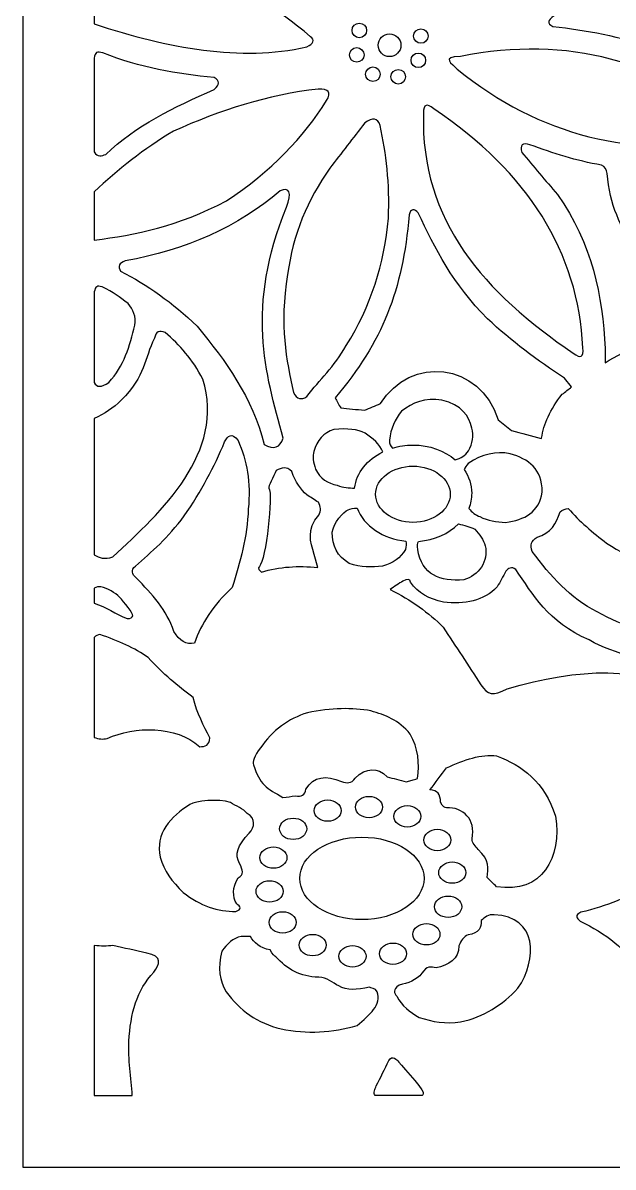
# Model space of a CAD drawing. Header units: centimetres. Extents: x 22.22 to 27.01, y -9 to -0.09.
# Drawn here: x 22.223 to 24.305, y -9 to -4.967 of the extents above; entities that cross this region are included whole.
import ezdxf

# ---------------------------------------------------------------- set-up
doc = ezdxf.new("R2010")
doc.units = ezdxf.units.CM
doc.header["$MEASUREMENT"] = 0
doc.layers.add('layer 1', color=7, linetype='Continuous')

msp = doc.modelspace()

# ---------------------------------------------------------------- linework, layer by layer
at = {"layer": 'layer 1', "color": 250, "lineweight": 30}
for points, knots in [([(22.22329, -0.08614), (22.22329, -0.08614), (27.00868, -0.08614), (27.00868, -0.08614), (27.00868, -0.08614), (27.00868, -0.08614), (27.00868, -9.00021), (27.00868, -9.00021), (27.00868, -9.00021), (27.00868, -9.00021), (22.22329, -9.00021), (22.22329, -9.00021), (22.22329, -9.00021), (22.22329, -9.00021), (22.22329, -0.08614), (22.22329, -0.08614)], [0, 0, 0, 0, 0.2, 0.2, 0.2, 0.2, 0.4, 0.4, 0.4, 0.4, 0.6, 0.6, 0.6, 0.6, 1, 1, 1, 1]), ([(24.09269, -4.97912), (24.06981, -4.96881), (24.07582, -4.95643), (24.09494, -4.94307), (24.09494, -4.94307), (24.35533, -4.81883), (24.59399, -4.66195), (24.75835, -4.39335), (24.75835, -4.39335), (24.77398, -4.3832), (24.788, -4.36665), (24.81006, -4.38209), (24.81006, -4.38209), (24.9225, -4.44142), (25.04093, -4.47373), (25.16538, -4.47897), (25.16538, -4.47897), (25.18643, -4.49171), (25.20147, -4.50599), (25.17437, -4.53078), (25.17437, -4.53078), (24.83294, -4.77477), (24.82001, -5.01376), (24.87528, -5.25172), (24.87528, -5.25172), (24.86967, -5.2871), (24.85093, -5.28556), (24.83031, -5.27876), (24.83031, -5.27876), (24.5656, -5.05822), (24.32726, -5.0066), (24.09269, -4.97912)], [0, 0, 0, 0, 0.1111111, 0.1111111, 0.1111111, 0.1111111, 0.2222222, 0.2222222, 0.2222222, 0.2222222, 0.3333333, 0.3333333, 0.3333333, 0.3333333, 0.4444444, 0.4444444, 0.4444444, 0.4444444, 0.5555556, 0.5555556, 0.5555556, 0.5555556, 0.6666667, 0.6666667, 0.6666667, 0.6666667, 0.7777778, 0.7777778, 0.7777778, 0.7777778, 1, 1, 1, 1]), ([(22.47521, -4.73819), (22.7369, -4.74163), (22.99349, -4.8064), (23.23813, -5.01516), (23.23813, -5.01516), (23.25312, -5.02717), (23.24862, -5.03918), (23.22464, -5.05121), (23.22464, -5.05121), (22.99074, -5.10386), (22.73689, -5.05656), (22.47521, -4.97004), (22.47521, -4.97004), (22.47521, -4.97004), (22.47521, -4.73819), (22.47521, -4.73819)], [0, 0, 0, 0, 0.2, 0.2, 0.2, 0.2, 0.4, 0.4, 0.4, 0.4, 0.6, 0.6, 0.6, 0.6, 1, 1, 1, 1]), ([(23.40995, -5.01879), (23.42409, -5.01879), (23.43556, -5.00732), (23.43556, -4.99319), (23.43556, -4.99319), (23.43556, -4.97905), (23.42409, -4.96758), (23.40995, -4.96758), (23.40995, -4.96758), (23.39582, -4.96758), (23.38435, -4.97905), (23.38435, -4.99319), (23.38435, -4.99319), (23.38435, -5.00732), (23.39582, -5.01879), (23.40995, -5.01879)], [0, 0, 0, 0, 0.2, 0.2, 0.2, 0.2, 0.4, 0.4, 0.4, 0.4, 0.6, 0.6, 0.6, 0.6, 1, 1, 1, 1]), ([(23.62697, -5.03852), (23.64111, -5.03852), (23.65258, -5.02704), (23.65258, -5.01292), (23.65258, -5.01292), (23.65258, -4.99878), (23.64111, -4.9873), (23.62697, -4.9873), (23.62697, -4.9873), (23.61284, -4.9873), (23.60137, -4.99878), (23.60137, -5.01292), (23.60137, -5.01292), (23.60137, -5.02704), (23.61284, -5.03852), (23.62697, -5.03852)], [0, 0, 0, 0, 0.2, 0.2, 0.2, 0.2, 0.4, 0.4, 0.4, 0.4, 0.6, 0.6, 0.6, 0.6, 1, 1, 1, 1]), ([(23.51644, -5.08557), (23.53867, -5.08557), (23.55668, -5.06756), (23.55668, -5.04535), (23.55668, -5.04535), (23.55668, -5.02312), (23.53867, -5.00511), (23.51644, -5.00511), (23.51644, -5.00511), (23.49423, -5.00511), (23.47622, -5.02312), (23.47622, -5.04535), (23.47622, -5.04535), (23.47622, -5.06756), (23.49423, -5.08557), (23.51644, -5.08557)], [0, 0, 0, 0, 0.2, 0.2, 0.2, 0.2, 0.4, 0.4, 0.4, 0.4, 0.6, 0.6, 0.6, 0.6, 1, 1, 1, 1]), ([(23.75536, -5.13006), (23.73671, -5.11023), (23.6957, -5.08562), (23.76661, -5.08501), (23.76661, -5.08501), (24.15088, -5.00765), (24.46851, -5.10828), (24.74485, -5.31931), (24.74485, -5.31931), (24.79806, -5.3546), (24.79582, -5.37638), (24.7381, -5.38465), (24.7381, -5.38465), (24.37565, -5.44238), (24.04583, -5.36671), (23.75536, -5.13006)], [0, 0, 0, 0, 0.2, 0.2, 0.2, 0.2, 0.4, 0.4, 0.4, 0.4, 0.6, 0.6, 0.6, 0.6, 1, 1, 1, 1]), ([(22.47521, -5.09064), (22.47625, -5.07112), (22.48629, -5.06511), (22.50536, -5.07262), (22.50536, -5.07262), (22.63616, -5.12411), (22.76696, -5.14691), (22.89777, -5.15935), (22.89777, -5.15935), (22.91877, -5.17023), (22.91877, -5.18411), (22.89777, -5.20103), (22.89777, -5.20103), (22.75759, -5.26379), (22.61937, -5.32869), (22.51548, -5.43083), (22.51548, -5.43083), (22.50126, -5.43386), (22.4862, -5.4433), (22.47521, -5.4207), (22.47521, -5.4207), (22.47521, -5.31067), (22.47521, -5.20066), (22.47521, -5.09064)], [0, 0, 0, 0, 0.1428571, 0.1428571, 0.1428571, 0.1428571, 0.2857143, 0.2857143, 0.2857143, 0.2857143, 0.4285714, 0.4285714, 0.4285714, 0.4285714, 0.5714286, 0.5714286, 0.5714286, 0.5714286, 0.7142857, 0.7142857, 0.7142857, 0.7142857, 1, 1, 1, 1]), ([(23.40095, -5.10497), (23.4151, -5.10497), (23.42657, -5.0935), (23.42657, -5.07937), (23.42657, -5.07937), (23.42657, -5.06523), (23.4151, -5.05376), (23.40095, -5.05376), (23.40095, -5.05376), (23.38683, -5.05376), (23.37536, -5.06523), (23.37536, -5.07937), (23.37536, -5.07937), (23.37536, -5.0935), (23.38683, -5.10497), (23.40095, -5.10497)], [0, 0, 0, 0, 0.2, 0.2, 0.2, 0.2, 0.4, 0.4, 0.4, 0.4, 0.6, 0.6, 0.6, 0.6, 1, 1, 1, 1]), ([(23.61797, -5.12412), (23.63211, -5.12412), (23.64358, -5.11265), (23.64358, -5.09852), (23.64358, -5.09852), (23.64358, -5.08438), (23.63211, -5.07291), (23.61797, -5.07291), (23.61797, -5.07291), (23.60384, -5.07291), (23.59237, -5.08438), (23.59237, -5.09852), (23.59237, -5.09852), (23.59237, -5.11265), (23.60384, -5.12412), (23.61797, -5.12412)], [0, 0, 0, 0, 0.2, 0.2, 0.2, 0.2, 0.4, 0.4, 0.4, 0.4, 0.6, 0.6, 0.6, 0.6, 1, 1, 1, 1]), ([(23.45773, -5.17312), (23.47187, -5.17312), (23.48335, -5.16165), (23.48335, -5.14752), (23.48335, -5.14752), (23.48335, -5.13338), (23.47187, -5.12191), (23.45773, -5.12191), (23.45773, -5.12191), (23.44361, -5.12191), (23.43213, -5.13338), (23.43213, -5.14752), (23.43213, -5.14752), (23.43213, -5.16165), (23.44361, -5.17312), (23.45773, -5.17312)], [0, 0, 0, 0, 0.2, 0.2, 0.2, 0.2, 0.4, 0.4, 0.4, 0.4, 0.6, 0.6, 0.6, 0.6, 1, 1, 1, 1]), ([(23.54713, -5.18214), (23.56127, -5.18214), (23.57274, -5.17066), (23.57274, -5.15654), (23.57274, -5.15654), (23.57274, -5.1424), (23.56127, -5.13092), (23.54713, -5.13092), (23.54713, -5.13092), (23.533, -5.13092), (23.52153, -5.1424), (23.52153, -5.15654), (23.52153, -5.15654), (23.52153, -5.17066), (23.533, -5.18214), (23.54713, -5.18214)], [0, 0, 0, 0, 0.2, 0.2, 0.2, 0.2, 0.4, 0.4, 0.4, 0.4, 0.6, 0.6, 0.6, 0.6, 1, 1, 1, 1]), ([(22.47521, -5.56202), (22.55908, -5.48392), (22.64913, -5.41049), (22.75463, -5.3486), (22.75463, -5.3486), (22.91799, -5.27455), (23.08674, -5.21992), (23.26511, -5.19991), (23.26511, -5.19991), (23.30184, -5.19841), (23.31159, -5.21193), (23.29435, -5.24046), (23.29435, -5.24046), (23.2144, -5.37002), (23.09918, -5.48869), (22.94128, -5.59417), (22.94128, -5.59417), (22.77037, -5.68336), (22.6203, -5.71465), (22.47521, -5.73206), (22.47521, -5.73206), (22.47521, -5.73206), (22.47521, -5.56202), (22.47521, -5.56202)], [0, 0, 0, 0, 0.1428571, 0.1428571, 0.1428571, 0.1428571, 0.2857143, 0.2857143, 0.2857143, 0.2857143, 0.4285714, 0.4285714, 0.4285714, 0.4285714, 0.5714286, 0.5714286, 0.5714286, 0.5714286, 0.7142857, 0.7142857, 0.7142857, 0.7142857, 1, 1, 1, 1]), ([(23.63618, -5.28552), (23.63619, -5.25323), (23.64817, -5.24798), (23.67216, -5.26974), (23.67216, -5.26974), (24.00649, -5.49354), (24.18189, -5.77441), (24.19838, -6.11235), (24.19838, -6.11235), (24.20213, -6.1454), (24.19088, -6.15139), (24.16465, -6.13038), (24.16465, -6.13038), (23.85178, -5.91977), (23.625, -5.66444), (23.63618, -5.28552)], [0, 0, 0, 0, 0.2, 0.2, 0.2, 0.2, 0.4, 0.4, 0.4, 0.4, 0.6, 0.6, 0.6, 0.6, 1, 1, 1, 1]), ([(23.42928, -5.31931), (23.45626, -5.29828), (23.47424, -5.30128), (23.48326, -5.32833), (23.48326, -5.32833), (23.50523, -5.42631), (23.5175, -5.53295), (23.51249, -5.655), (23.51249, -5.655), (23.49785, -5.81607), (23.45063, -5.96627), (23.36406, -6.10334), (23.36406, -6.10334), (23.31985, -6.18143), (23.27112, -6.22349), (23.22464, -6.28357), (23.22464, -6.28357), (23.20592, -6.2971), (23.19017, -6.29258), (23.17742, -6.27006), (23.17742, -6.27006), (23.1527, -6.15311), (23.12715, -6.0372), (23.15717, -5.85326), (23.15717, -5.85326), (23.17479, -5.71263), (23.22802, -5.58984), (23.30559, -5.47927), (23.30559, -5.47927), (23.34682, -5.42595), (23.38805, -5.37263), (23.42928, -5.31931)], [0, 0, 0, 0, 0.1111111, 0.1111111, 0.1111111, 0.1111111, 0.2222222, 0.2222222, 0.2222222, 0.2222222, 0.3333333, 0.3333333, 0.3333333, 0.3333333, 0.4444444, 0.4444444, 0.4444444, 0.4444444, 0.5555556, 0.5555556, 0.5555556, 0.5555556, 0.6666667, 0.6666667, 0.6666667, 0.6666667, 0.7777778, 0.7777778, 0.7777778, 0.7777778, 1, 1, 1, 1]), ([(23.9825, -5.42295), (23.97574, -5.39667), (23.98548, -5.38766), (24.01173, -5.39591), (24.01173, -5.39591), (24.09324, -5.42606), (24.17605, -5.45289), (24.2636, -5.46801), (24.2636, -5.46801), (24.27625, -5.47354), (24.28168, -5.48424), (24.28384, -5.49729), (24.28384, -5.49729), (24.29433, -5.60693), (24.3288, -5.69254), (24.38728, -5.75413), (24.38728, -5.75413), (24.44743, -5.82943), (24.51227, -5.87186), (24.57844, -5.90508), (24.57844, -5.90508), (24.57844, -5.90508), (24.73411, -6.07757), (24.73411, -6.07757), (24.73411, -6.07757), (24.72216, -6.09017), (24.70477, -6.09684), (24.68899, -6.09077), (24.68899, -6.09077), (24.57829, -6.06505), (24.48806, -6.07913), (24.40141, -6.10013), (24.40141, -6.10013), (24.35627, -6.11863), (24.31539, -6.14066), (24.27709, -6.16483), (24.27709, -6.16483), (24.27709, -6.16483), (24.27709, -6.1146), (24.27709, -6.1146), (24.27709, -6.1146), (24.26721, -5.92872), (24.23237, -5.74546), (24.10843, -5.57164), (24.10843, -5.57164), (24.06645, -5.52207), (24.02448, -5.47251), (23.9825, -5.42295)], [0, 0, 0, 0, 0.0769231, 0.0769231, 0.0769231, 0.0769231, 0.1538462, 0.1538462, 0.1538462, 0.1538462, 0.2307692, 0.2307692, 0.2307692, 0.2307692, 0.3076923, 0.3076923, 0.3076923, 0.3076923, 0.3846154, 0.3846154, 0.3846154, 0.3846154, 0.4615385, 0.4615385, 0.4615385, 0.4615385, 0.5384615, 0.5384615, 0.5384615, 0.5384615, 0.6153846, 0.6153846, 0.6153846, 0.6153846, 0.6923077, 0.6923077, 0.6923077, 0.6923077, 0.7692308, 0.7692308, 0.7692308, 0.7692308, 0.8461538, 0.8461538, 0.8461538, 0.8461538, 1, 1, 1, 1]), ([(22.56798, -5.842), (22.55747, -5.82474), (22.56272, -5.81273), (22.58371, -5.80595), (22.58371, -5.80595), (22.79782, -5.767), (22.98202, -5.68721), (23.13018, -5.55812), (23.13018, -5.55812), (23.16465, -5.54461), (23.17214, -5.56414), (23.15267, -5.6167), (23.15267, -5.6167), (23.00999, -5.96968), (23.07731, -6.1989), (23.14143, -6.43002), (23.14143, -6.43002), (23.13094, -6.46456), (23.10844, -6.47207), (23.07397, -6.45255), (23.07397, -6.45255), (23.03288, -6.28721), (22.93912, -6.15883), (22.83784, -6.03575), (22.83784, -6.03575), (22.75088, -5.95314), (22.66092, -5.88855), (22.56798, -5.842)], [0, 0, 0, 0, 0.125, 0.125, 0.125, 0.125, 0.25, 0.25, 0.25, 0.25, 0.375, 0.375, 0.375, 0.375, 0.5, 0.5, 0.5, 0.5, 0.625, 0.625, 0.625, 0.625, 0.75, 0.75, 0.75, 0.75, 1, 1, 1, 1]), ([(23.58592, -5.64374), (23.58964, -5.62079), (23.605, -5.62153), (23.6174, -5.63585), (23.6174, -5.63585), (23.67725, -5.76156), (23.73909, -5.88715), (23.86252, -6.00984), (23.86252, -6.00984), (23.94627, -6.08789), (24.03773, -6.15633), (24.13351, -6.21937), (24.13351, -6.21937), (24.13351, -6.21937), (24.15862, -6.24972), (24.15862, -6.24972), (24.15862, -6.24972), (24.14753, -6.25837), (24.13653, -6.26709), (24.12552, -6.27581), (24.12552, -6.27581), (24.0822, -6.32947), (24.05966, -6.38115), (24.05295, -6.43055), (24.05295, -6.43055), (24.05295, -6.43055), (24.05142, -6.43227), (24.05142, -6.43227), (24.05142, -6.43227), (24.01657, -6.42251), (23.98171, -6.41274), (23.94685, -6.40298), (23.94685, -6.40298), (23.93111, -6.39059), (23.91536, -6.37819), (23.89963, -6.3658), (23.89963, -6.3658), (23.83556, -6.16206), (23.5902, -6.1386), (23.48472, -6.30836), (23.48472, -6.30836), (23.46598, -6.31624), (23.44724, -6.32413), (23.4285, -6.33201), (23.4285, -6.33201), (23.40039, -6.32938), (23.37228, -6.32675), (23.34417, -6.32413), (23.34417, -6.32413), (23.3378, -6.31211), (23.33143, -6.30009), (23.32506, -6.28808), (23.32506, -6.28808), (23.49203, -6.08927), (23.56243, -5.91062), (23.58592, -5.64374)], [0, 0, 0, 0, 0.0666667, 0.0666667, 0.0666667, 0.0666667, 0.1333333, 0.1333333, 0.1333333, 0.1333333, 0.2, 0.2, 0.2, 0.2, 0.2666667, 0.2666667, 0.2666667, 0.2666667, 0.3333333, 0.3333333, 0.3333333, 0.3333333, 0.4, 0.4, 0.4, 0.4, 0.4666667, 0.4666667, 0.4666667, 0.4666667, 0.5333333, 0.5333333, 0.5333333, 0.5333333, 0.6, 0.6, 0.6, 0.6, 0.6666667, 0.6666667, 0.6666667, 0.6666667, 0.7333333, 0.7333333, 0.7333333, 0.7333333, 0.8, 0.8, 0.8, 0.8, 0.8666667, 0.8666667, 0.8666667, 0.8666667, 1, 1, 1, 1]), ([(22.47521, -5.91434), (22.47999, -5.8974), (22.48345, -5.88987), (22.5031, -5.89745), (22.5031, -5.89745), (22.54358, -5.91593), (22.56382, -5.93362), (22.59419, -5.95577), (22.59419, -5.95577), (22.61255, -5.97737), (22.62341, -6.00176), (22.6178, -6.03237), (22.6178, -6.03237), (22.60051, -6.10504), (22.58018, -6.17643), (22.52672, -6.234), (22.52672, -6.234), (22.50056, -6.25203), (22.48338, -6.25202), (22.47521, -6.234), (22.47521, -6.234), (22.47521, -6.12474), (22.47521, -6.02361), (22.47521, -5.91434)], [0, 0, 0, 0, 0.1428571, 0.1428571, 0.1428571, 0.1428571, 0.2857143, 0.2857143, 0.2857143, 0.2857143, 0.4285714, 0.4285714, 0.4285714, 0.4285714, 0.5714286, 0.5714286, 0.5714286, 0.5714286, 0.7142857, 0.7142857, 0.7142857, 0.7142857, 1, 1, 1, 1]), ([(22.47521, -6.36156), (22.50984, -6.34501), (22.54212, -6.32461), (22.57022, -6.29709), (22.57022, -6.29709), (22.65609, -6.20977), (22.65125, -6.15047), (22.68716, -6.07855), (22.68716, -6.07855), (22.69241, -6.05528), (22.70515, -6.04853), (22.7254, -6.05828), (22.7254, -6.05828), (22.77618, -6.10128), (22.82227, -6.15273), (22.85808, -6.22274), (22.85808, -6.22274), (22.93804, -6.48105), (22.71318, -6.68894), (22.54099, -6.84906), (22.54099, -6.84906), (22.51203, -6.85834), (22.49174, -6.85317), (22.47521, -6.84174), (22.47521, -6.84174), (22.47521, -6.84174), (22.47521, -6.36156), (22.47521, -6.36156)], [0, 0, 0, 0, 0.125, 0.125, 0.125, 0.125, 0.25, 0.25, 0.25, 0.25, 0.375, 0.375, 0.375, 0.375, 0.5, 0.5, 0.5, 0.5, 0.625, 0.625, 0.625, 0.625, 0.75, 0.75, 0.75, 0.75, 1, 1, 1, 1]), ([(23.5266, -6.46552), (23.5196, -6.45936), (23.51494, -6.45042), (23.5162, -6.43734), (23.5162, -6.43734), (23.52009, -6.39697), (23.53557, -6.36374), (23.55894, -6.33539), (23.55894, -6.33539), (23.59657, -6.30651), (23.64253, -6.28487), (23.70117, -6.29654), (23.70117, -6.29654), (23.77088, -6.31352), (23.79711, -6.35257), (23.80687, -6.39509), (23.80687, -6.39509), (23.81398, -6.42195), (23.80985, -6.4488), (23.7945, -6.47564), (23.7945, -6.47564), (23.783, -6.49143), (23.76807, -6.50246), (23.74839, -6.50697), (23.74839, -6.50697), (23.71068, -6.4748), (23.65773, -6.45479), (23.59907, -6.45479), (23.59907, -6.45479), (23.57357, -6.45479), (23.54916, -6.4586), (23.5266, -6.46552)], [0, 0, 0, 0, 0.1111111, 0.1111111, 0.1111111, 0.1111111, 0.2222222, 0.2222222, 0.2222222, 0.2222222, 0.3333333, 0.3333333, 0.3333333, 0.3333333, 0.4444444, 0.4444444, 0.4444444, 0.4444444, 0.5555556, 0.5555556, 0.5555556, 0.5555556, 0.6666667, 0.6666667, 0.6666667, 0.6666667, 0.7777778, 0.7777778, 0.7777778, 0.7777778, 1, 1, 1, 1]), ([(22.62005, -6.88173), (22.60468, -6.89561), (22.60581, -6.9095), (22.62342, -6.92341), (22.62342, -6.92341), (22.67849, -6.97959), (22.73118, -7.03718), (22.7561, -7.11153), (22.7561, -7.11153), (22.77536, -7.14673), (22.7996, -7.15951), (22.82821, -7.15268), (22.82821, -7.15268), (22.85278, -7.08446), (22.89415, -7.01862), (22.96194, -6.95656), (22.96194, -6.95656), (22.98864, -6.86741), (23.01534, -6.77827), (23.01809, -6.68009), (23.01809, -6.68009), (23.0284, -6.58697), (23.01378, -6.50812), (22.98211, -6.43902), (22.98211, -6.43902), (22.95885, -6.40851), (22.94611, -6.42282), (22.93489, -6.44353), (22.93489, -6.44353), (22.89851, -6.53066), (22.8524, -6.61777), (22.79208, -6.70487), (22.79208, -6.70487), (22.73472, -6.78242), (22.67738, -6.83168), (22.62005, -6.88173)], [0, 0, 0, 0, 0.1, 0.1, 0.1, 0.1, 0.2, 0.2, 0.2, 0.2, 0.3, 0.3, 0.3, 0.3, 0.4, 0.4, 0.4, 0.4, 0.5, 0.5, 0.5, 0.5, 0.6, 0.6, 0.6, 0.6, 0.7, 0.7, 0.7, 0.7, 0.8, 0.8, 0.8, 0.8, 1, 1, 1, 1]), ([(23.24972, -6.47732), (23.26139, -6.43875), (23.2834, -6.41116), (23.32056, -6.3996), (23.32056, -6.3996), (23.36623, -6.39594), (23.40549, -6.39876), (23.43019, -6.41312), (23.43019, -6.41312), (23.45597, -6.431), (23.48333, -6.45136), (23.49244, -6.47901), (23.49244, -6.47901), (23.43829, -6.50572), (23.40025, -6.55216), (23.39307, -6.60623), (23.39307, -6.60623), (23.3735, -6.60652), (23.35362, -6.60556), (23.3318, -6.59673), (23.3318, -6.59673), (23.29908, -6.58941), (23.27153, -6.57363), (23.25534, -6.53928), (23.25534, -6.53928), (23.24671, -6.51487), (23.24484, -6.49422), (23.24972, -6.47732)], [0, 0, 0, 0, 0.125, 0.125, 0.125, 0.125, 0.25, 0.25, 0.25, 0.25, 0.375, 0.375, 0.375, 0.375, 0.5, 0.5, 0.5, 0.5, 0.625, 0.625, 0.625, 0.625, 0.75, 0.75, 0.75, 0.75, 1, 1, 1, 1]), ([(23.77961, -6.54138), (23.78205, -6.53454), (23.78684, -6.52744), (23.79393, -6.52013), (23.79393, -6.52013), (23.84265, -6.48671), (23.89212, -6.47508), (23.94236, -6.48521), (23.94236, -6.48521), (24.00556, -6.50509), (24.05615, -6.53732), (24.0548, -6.62039), (24.0548, -6.62039), (24.04465, -6.69256), (23.99264, -6.71836), (23.92549, -6.7274), (23.92549, -6.7274), (23.89335, -6.72708), (23.86314, -6.72095), (23.83553, -6.70713), (23.83553, -6.70713), (23.8201, -6.70238), (23.80738, -6.6916), (23.79597, -6.67799), (23.79597, -6.67799), (23.80265, -6.66128), (23.80631, -6.64346), (23.80631, -6.62491), (23.80631, -6.62491), (23.80631, -6.59455), (23.79659, -6.56606), (23.77961, -6.54138)], [0, 0, 0, 0, 0.1111111, 0.1111111, 0.1111111, 0.1111111, 0.2222222, 0.2222222, 0.2222222, 0.2222222, 0.3333333, 0.3333333, 0.3333333, 0.3333333, 0.4444444, 0.4444444, 0.4444444, 0.4444444, 0.5555556, 0.5555556, 0.5555556, 0.5555556, 0.6666667, 0.6666667, 0.6666667, 0.6666667, 0.7777778, 0.7777778, 0.7777778, 0.7777778, 1, 1, 1, 1]), ([(23.06515, -6.90255), (23.0572, -6.89743), (23.05107, -6.88901), (23.05744, -6.88286), (23.05744, -6.88286), (23.081, -6.86009), (23.10614, -6.62806), (23.09117, -6.60687), (23.09117, -6.60687), (23.08734, -6.60143), (23.10842, -6.56557), (23.11704, -6.54492), (23.11704, -6.54492), (23.13541, -6.53473), (23.15375, -6.52832), (23.17213, -6.54829), (23.17213, -6.54829), (23.18467, -6.58586), (23.20342, -6.61101), (23.22498, -6.63053), (23.22498, -6.63053), (23.23847, -6.63917), (23.25196, -6.6478), (23.26546, -6.65644), (23.26546, -6.65644), (23.27483, -6.67146), (23.2752, -6.68648), (23.26659, -6.7015), (23.26659, -6.7015), (23.22358, -6.75168), (23.23631, -6.79596), (23.25084, -6.84005), (23.25084, -6.84005), (23.25084, -6.84005), (23.26351, -6.88667), (23.26351, -6.88667), (23.26351, -6.88667), (23.19516, -6.87937), (23.12746, -6.88357), (23.06515, -6.90255)], [0, 0, 0, 0, 0.0909091, 0.0909091, 0.0909091, 0.0909091, 0.1818182, 0.1818182, 0.1818182, 0.1818182, 0.2727273, 0.2727273, 0.2727273, 0.2727273, 0.3636364, 0.3636364, 0.3636364, 0.3636364, 0.4545455, 0.4545455, 0.4545455, 0.4545455, 0.5454545, 0.5454545, 0.5454545, 0.5454545, 0.6363636, 0.6363636, 0.6363636, 0.6363636, 0.7272727, 0.7272727, 0.7272727, 0.7272727, 0.8181818, 0.8181818, 0.8181818, 0.8181818, 1, 1, 1, 1]), ([(23.59907, -6.7274), (23.67171, -6.7274), (23.73062, -6.68301), (23.73062, -6.62828), (23.73062, -6.62828), (23.73062, -6.57354), (23.67171, -6.52915), (23.59907, -6.52915), (23.59907, -6.52915), (23.52642, -6.52915), (23.46751, -6.57354), (23.46751, -6.62828), (23.46751, -6.62828), (23.46751, -6.68301), (23.52642, -6.7274), (23.59907, -6.7274)], [0, 0, 0, 0, 0.2, 0.2, 0.2, 0.2, 0.4, 0.4, 0.4, 0.4, 0.6, 0.6, 0.6, 0.6, 1, 1, 1, 1]), ([(23.40174, -6.67695), (23.39097, -6.67707), (23.37808, -6.67936), (23.37003, -6.6829), (23.37003, -6.6829), (23.35384, -6.69003), (23.31909, -6.72911), (23.31381, -6.76233), (23.31381, -6.76233), (23.31439, -6.8095), (23.332, -6.84749), (23.37453, -6.87216), (23.37453, -6.87216), (23.41555, -6.8874), (23.45397, -6.88551), (23.49203, -6.88116), (23.49203, -6.88116), (23.52856, -6.87215), (23.55536, -6.85261), (23.57243, -6.82259), (23.57243, -6.82259), (23.57586, -6.81188), (23.57652, -6.80227), (23.57443, -6.79378), (23.57443, -6.79378), (23.49303, -6.78587), (23.42611, -6.73925), (23.40174, -6.67695)], [0, 0, 0, 0, 0.125, 0.125, 0.125, 0.125, 0.25, 0.25, 0.25, 0.25, 0.375, 0.375, 0.375, 0.375, 0.5, 0.5, 0.5, 0.5, 0.625, 0.625, 0.625, 0.625, 0.75, 0.75, 0.75, 0.75, 1, 1, 1, 1]), ([(24.14689, -6.6787), (24.13663, -6.67975), (24.12692, -6.68358), (24.11776, -6.69023), (24.11776, -6.69023), (24.10542, -6.73088), (24.0852, -6.76561), (24.03681, -6.77922), (24.03681, -6.77922), (24.01694, -6.79405), (24.00983, -6.80605), (24.01994, -6.82991), (24.01994, -6.82991), (24.08356, -6.91669), (24.15459, -6.99507), (24.24819, -7.04281), (24.24819, -7.04281), (24.34225, -7.09448), (24.43908, -7.1237), (24.53829, -7.13409), (24.53829, -7.13409), (24.547, -7.08353), (24.56532, -7.03329), (24.59079, -6.98321), (24.59079, -6.98321), (24.62529, -6.94376), (24.62791, -6.91463), (24.5604, -6.90826), (24.5604, -6.90826), (24.46465, -6.89487), (24.37191, -6.85896), (24.28217, -6.80051), (24.28217, -6.80051), (24.23321, -6.76377), (24.18587, -6.72302), (24.14689, -6.6787)], [0, 0, 0, 0, 0.1, 0.1, 0.1, 0.1, 0.2, 0.2, 0.2, 0.2, 0.3, 0.3, 0.3, 0.3, 0.4, 0.4, 0.4, 0.4, 0.5, 0.5, 0.5, 0.5, 0.6, 0.6, 0.6, 0.6, 0.7, 0.7, 0.7, 0.7, 0.8, 0.8, 0.8, 0.8, 1, 1, 1, 1]), ([(23.61833, -6.79425), (23.61529, -6.80081), (23.61383, -6.8099), (23.61571, -6.82259), (23.61571, -6.82259), (23.62912, -6.91322), (23.69647, -6.93591), (23.77819, -6.93017), (23.77819, -6.93017), (23.83116, -6.915), (23.86679, -6.86444), (23.85409, -6.80963), (23.85409, -6.80963), (23.84747, -6.78931), (23.83463, -6.76989), (23.81754, -6.75106), (23.81754, -6.75106), (23.79911, -6.743), (23.77963, -6.73701), (23.75932, -6.73274), (23.75932, -6.73274), (23.72513, -6.76693), (23.67505, -6.78996), (23.61833, -6.79425)], [0, 0, 0, 0, 0.1428571, 0.1428571, 0.1428571, 0.1428571, 0.2857143, 0.2857143, 0.2857143, 0.2857143, 0.4285714, 0.4285714, 0.4285714, 0.4285714, 0.5714286, 0.5714286, 0.5714286, 0.5714286, 0.7142857, 0.7142857, 0.7142857, 0.7142857, 1, 1, 1, 1]), ([(23.51867, -6.96389), (23.53215, -6.95478), (23.5507, -6.94192), (23.56343, -6.93468), (23.56343, -6.93468), (23.57991, -6.9253), (23.58891, -6.92643), (23.59042, -6.93805), (23.59042, -6.93805), (23.61551, -6.97692), (23.65712, -6.99719), (23.70623, -7.00902), (23.70623, -7.00902), (23.78138, -7.01598), (23.8481, -7.00509), (23.89626, -6.95495), (23.89626, -6.95495), (23.90637, -6.93656), (23.91649, -6.91816), (23.92662, -6.89976), (23.92662, -6.89976), (23.93598, -6.88958), (23.94609, -6.88205), (23.96147, -6.89299), (23.96147, -6.89299), (24.02237, -6.98061), (24.07404, -7.07871), (24.22009, -7.14195), (24.22009, -7.14195), (24.31399, -7.19464), (24.42722, -7.21578), (24.5341, -7.23301), (24.5341, -7.23301), (24.53718, -7.26593), (24.54497, -7.29902), (24.55805, -7.33224), (24.55805, -7.33224), (24.55805, -7.33224), (24.56048, -7.339), (24.56048, -7.339), (24.56048, -7.339), (24.56048, -7.339), (24.5578, -7.34253), (24.5578, -7.34253), (24.5578, -7.34253), (24.42248, -7.22742), (24.17945, -7.24145), (23.93094, -7.31414), (23.93094, -7.31414), (23.88071, -7.34082), (23.86405, -7.33646), (23.83857, -7.29965), (23.83857, -7.29965), (23.79434, -7.23207), (23.75011, -7.16447), (23.70588, -7.09688), (23.70588, -7.09688), (23.65602, -7.04629), (23.59108, -7.0002), (23.51867, -6.96389)], [0, 0, 0, 0, 0.0625, 0.0625, 0.0625, 0.0625, 0.125, 0.125, 0.125, 0.125, 0.1875, 0.1875, 0.1875, 0.1875, 0.25, 0.25, 0.25, 0.25, 0.3125, 0.3125, 0.3125, 0.3125, 0.375, 0.375, 0.375, 0.375, 0.4375, 0.4375, 0.4375, 0.4375, 0.5, 0.5, 0.5, 0.5, 0.5625, 0.5625, 0.5625, 0.5625, 0.625, 0.625, 0.625, 0.625, 0.6875, 0.6875, 0.6875, 0.6875, 0.75, 0.75, 0.75, 0.75, 0.8125, 0.8125, 0.8125, 0.8125, 0.875, 0.875, 0.875, 0.875, 1, 1, 1, 1]), ([(22.47521, -6.95879), (22.48238, -6.95543), (22.49048, -6.95341), (22.49861, -6.95495), (22.49861, -6.95495), (22.52223, -6.95945), (22.54865, -6.97579), (22.56439, -6.99156), (22.56439, -6.99156), (22.58013, -7.00733), (22.61321, -7.04968), (22.61105, -7.05634), (22.61105, -7.05634), (22.6089, -7.06299), (22.60345, -7.06731), (22.59081, -7.06648), (22.59081, -7.06648), (22.55184, -7.05106), (22.51617, -7.02532), (22.47521, -7.01194), (22.47521, -7.01194), (22.47521, -7.01194), (22.47521, -6.95879), (22.47521, -6.95879)], [0, 0, 0, 0, 0.1428571, 0.1428571, 0.1428571, 0.1428571, 0.2857143, 0.2857143, 0.2857143, 0.2857143, 0.4285714, 0.4285714, 0.4285714, 0.4285714, 0.5714286, 0.5714286, 0.5714286, 0.5714286, 0.7142857, 0.7142857, 0.7142857, 0.7142857, 1, 1, 1, 1]), ([(22.47521, -7.13323), (22.48097, -7.12697), (22.48745, -7.12297), (22.49524, -7.1228), (22.49524, -7.1228), (22.55914, -7.14496), (22.61911, -7.16972), (22.66502, -7.2039), (22.66502, -7.2039), (22.71792, -7.26033), (22.77083, -7.30634), (22.82374, -7.34421), (22.82374, -7.34421), (22.83824, -7.40311), (22.86092, -7.44403), (22.88281, -7.48665), (22.88281, -7.48665), (22.88209, -7.51415), (22.86559, -7.51786), (22.84683, -7.51819), (22.84683, -7.51819), (22.76248, -7.44218), (22.61781, -7.44573), (22.52075, -7.4889), (22.52075, -7.4889), (22.50558, -7.49304), (22.4904, -7.49084), (22.47521, -7.48529), (22.47521, -7.48529), (22.47521, -7.48529), (22.47521, -7.13323), (22.47521, -7.13323)], [0, 0, 0, 0, 0.1111111, 0.1111111, 0.1111111, 0.1111111, 0.2222222, 0.2222222, 0.2222222, 0.2222222, 0.3333333, 0.3333333, 0.3333333, 0.3333333, 0.4444444, 0.4444444, 0.4444444, 0.4444444, 0.5555556, 0.5555556, 0.5555556, 0.5555556, 0.6666667, 0.6666667, 0.6666667, 0.6666667, 0.7777778, 0.7777778, 0.7777778, 0.7777778, 1, 1, 1, 1]), ([(23.06082, -7.52269), (23.10428, -7.46036), (23.15974, -7.41907), (23.22723, -7.39878), (23.22723, -7.39878), (23.31137, -7.38059), (23.38484, -7.38021), (23.45099, -7.39202), (23.45099, -7.39202), (23.50021, -7.40692), (23.54912, -7.42298), (23.58929, -7.47425), (23.58929, -7.47425), (23.61815, -7.52305), (23.62226, -7.57599), (23.61515, -7.63084), (23.61515, -7.63084), (23.60975, -7.6321), (23.59302, -7.63684), (23.57467, -7.6421), (23.57467, -7.6421), (23.55256, -7.63608), (23.53044, -7.63008), (23.50833, -7.62407), (23.50833, -7.62407), (23.47347, -7.58952), (23.43561, -7.59101), (23.39477, -7.62858), (23.39477, -7.62858), (23.38278, -7.64966), (23.36553, -7.64701), (23.34755, -7.64097), (23.34755, -7.64097), (23.29291, -7.61759), (23.24924, -7.62228), (23.22161, -7.66801), (23.22161, -7.66801), (23.21823, -7.6879), (23.20586, -7.69578), (23.1845, -7.69167), (23.1845, -7.69167), (23.16988, -7.69354), (23.15527, -7.69542), (23.14065, -7.6973), (23.14065, -7.6973), (23.08389, -7.66539), (23.05765, -7.65129), (23.0372, -7.5824), (23.0372, -7.5824), (23.03159, -7.5715), (23.03947, -7.55159), (23.06082, -7.52269)], [0, 0, 0, 0, 0.0714286, 0.0714286, 0.0714286, 0.0714286, 0.1428571, 0.1428571, 0.1428571, 0.1428571, 0.2142857, 0.2142857, 0.2142857, 0.2142857, 0.2857143, 0.2857143, 0.2857143, 0.2857143, 0.3571429, 0.3571429, 0.3571429, 0.3571429, 0.4285714, 0.4285714, 0.4285714, 0.4285714, 0.5, 0.5, 0.5, 0.5, 0.5714286, 0.5714286, 0.5714286, 0.5714286, 0.6428571, 0.6428571, 0.6428571, 0.6428571, 0.7142857, 0.7142857, 0.7142857, 0.7142857, 0.7857143, 0.7857143, 0.7857143, 0.7857143, 0.8571429, 0.8571429, 0.8571429, 0.8571429, 1, 1, 1, 1]), ([(23.65901, -7.67026), (23.68486, -7.67139), (23.69723, -7.68603), (23.69611, -7.7142), (23.69611, -7.7142), (23.70482, -7.73118), (23.71103, -7.73365), (23.71747, -7.73334), (23.71747, -7.73334), (23.77516, -7.73057), (23.82209, -7.77454), (23.80743, -7.84261), (23.80743, -7.84261), (23.80612, -7.85931), (23.82167, -7.86814), (23.82879, -7.88091), (23.82879, -7.88091), (23.87094, -7.91767), (23.86524, -7.94824), (23.86028, -7.97891), (23.86028, -7.97891), (23.87151, -7.9898), (23.88276, -8.00069), (23.894, -8.01158), (23.894, -8.01158), (24.05483, -8.03947), (24.12482, -7.90848), (24.10203, -7.76263), (24.10203, -7.76263), (24.06218, -7.64164), (23.98486, -7.58467), (23.894, -7.55085), (23.894, -7.55085), (23.84081, -7.54215), (23.7797, -7.56509), (23.71747, -7.59254), (23.71747, -7.59254), (23.69798, -7.61844), (23.6785, -7.64435), (23.65901, -7.67026)], [0, 0, 0, 0, 0.0909091, 0.0909091, 0.0909091, 0.0909091, 0.1818182, 0.1818182, 0.1818182, 0.1818182, 0.2727273, 0.2727273, 0.2727273, 0.2727273, 0.3636364, 0.3636364, 0.3636364, 0.3636364, 0.4545455, 0.4545455, 0.4545455, 0.4545455, 0.5454545, 0.5454545, 0.5454545, 0.5454545, 0.6363636, 0.6363636, 0.6363636, 0.6363636, 0.7272727, 0.7272727, 0.7272727, 0.7272727, 0.8181818, 0.8181818, 0.8181818, 0.8181818, 1, 1, 1, 1]), ([(22.81232, -7.72208), (22.83262, -7.70931), (22.91195, -7.7001), (22.95512, -7.71532), (22.95512, -7.71532), (22.97498, -7.72808), (23.00047, -7.73522), (23.01471, -7.75362), (23.01471, -7.75362), (23.04563, -7.7722), (23.0415, -7.801), (23.02146, -7.82258), (23.02146, -7.82258), (22.98024, -7.86726), (22.96899, -7.89779), (22.98773, -7.93048), (22.98773, -7.93048), (22.99827, -7.95153), (23.00466, -7.97105), (22.98211, -7.98005), (22.98211, -7.98005), (22.96178, -8.01554), (22.96196, -8.0459), (22.97761, -8.07241), (22.97761, -8.07241), (22.99003, -8.08141), (22.99794, -8.09043), (22.97423, -8.09945), (22.97423, -8.09945), (22.91103, -8.09869), (22.84891, -8.08067), (22.78871, -8.03186), (22.78871, -8.03186), (22.74907, -7.99477), (22.72039, -7.95402), (22.70775, -7.90795), (22.70775, -7.90795), (22.68872, -7.82411), (22.74515, -7.76437), (22.81232, -7.72208)], [0, 0, 0, 0, 0.0909091, 0.0909091, 0.0909091, 0.0909091, 0.1818182, 0.1818182, 0.1818182, 0.1818182, 0.2727273, 0.2727273, 0.2727273, 0.2727273, 0.3636364, 0.3636364, 0.3636364, 0.3636364, 0.4545455, 0.4545455, 0.4545455, 0.4545455, 0.5454545, 0.5454545, 0.5454545, 0.5454545, 0.6363636, 0.6363636, 0.6363636, 0.6363636, 0.7272727, 0.7272727, 0.7272727, 0.7272727, 0.8181818, 0.8181818, 0.8181818, 0.8181818, 1, 1, 1, 1]), ([(23.44424, -7.76883), (23.47063, -7.76883), (23.49203, -7.75193), (23.49203, -7.73109), (23.49203, -7.73109), (23.49203, -7.71025), (23.47063, -7.69335), (23.44424, -7.69335), (23.44424, -7.69335), (23.41785, -7.69335), (23.39645, -7.71025), (23.39645, -7.73109), (23.39645, -7.73109), (23.39645, -7.75193), (23.41785, -7.76883), (23.44424, -7.76883)], [0, 0, 0, 0, 0.2, 0.2, 0.2, 0.2, 0.4, 0.4, 0.4, 0.4, 0.6, 0.6, 0.6, 0.6, 1, 1, 1, 1]), ([(23.29807, -7.78122), (23.32445, -7.78122), (23.34585, -7.76432), (23.34585, -7.74348), (23.34585, -7.74348), (23.34585, -7.72264), (23.32445, -7.70574), (23.29807, -7.70574), (23.29807, -7.70574), (23.27168, -7.70574), (23.25028, -7.72264), (23.25028, -7.74348), (23.25028, -7.74348), (23.25028, -7.76432), (23.27168, -7.78122), (23.29807, -7.78122)], [0, 0, 0, 0, 0.2, 0.2, 0.2, 0.2, 0.4, 0.4, 0.4, 0.4, 0.6, 0.6, 0.6, 0.6, 1, 1, 1, 1]), ([(23.57917, -7.80149), (23.60556, -7.80149), (23.62696, -7.78459), (23.62696, -7.76376), (23.62696, -7.76376), (23.62696, -7.74292), (23.60556, -7.72602), (23.57917, -7.72602), (23.57917, -7.72602), (23.55278, -7.72602), (23.53138, -7.74292), (23.53138, -7.76376), (23.53138, -7.76376), (23.53138, -7.78459), (23.55278, -7.80149), (23.57917, -7.80149)], [0, 0, 0, 0, 0.2, 0.2, 0.2, 0.2, 0.4, 0.4, 0.4, 0.4, 0.6, 0.6, 0.6, 0.6, 1, 1, 1, 1]), ([(23.17663, -7.84543), (23.20301, -7.84543), (23.22441, -7.82853), (23.22441, -7.80769), (23.22441, -7.80769), (23.22441, -7.78686), (23.20301, -7.76996), (23.17663, -7.76996), (23.17663, -7.76996), (23.15024, -7.76996), (23.12884, -7.78686), (23.12884, -7.80769), (23.12884, -7.80769), (23.12884, -7.82853), (23.15024, -7.84543), (23.17663, -7.84543)], [0, 0, 0, 0, 0.2, 0.2, 0.2, 0.2, 0.4, 0.4, 0.4, 0.4, 0.6, 0.6, 0.6, 0.6, 1, 1, 1, 1]), ([(23.68486, -7.88485), (23.71125, -7.88485), (23.73265, -7.86795), (23.73265, -7.84711), (23.73265, -7.84711), (23.73265, -7.82627), (23.71125, -7.80937), (23.68486, -7.80937), (23.68486, -7.80937), (23.65847, -7.80937), (23.63707, -7.82627), (23.63707, -7.84711), (23.63707, -7.84711), (23.63707, -7.86795), (23.65847, -7.88485), (23.68486, -7.88485)], [0, 0, 0, 0, 0.2, 0.2, 0.2, 0.2, 0.4, 0.4, 0.4, 0.4, 0.6, 0.6, 0.6, 0.6, 1, 1, 1, 1]), ([(23.41916, -8.1276), (23.54023, -8.1276), (23.63842, -8.06253), (23.63842, -7.98229), (23.63842, -7.98229), (23.63842, -7.90205), (23.54023, -7.83697), (23.41916, -7.83697), (23.41916, -7.83697), (23.2981, -7.83697), (23.19991, -7.90205), (23.19991, -7.98229), (23.19991, -7.98229), (23.19991, -8.06253), (23.2981, -8.1276), (23.41916, -8.1276)], [0, 0, 0, 0, 0.2, 0.2, 0.2, 0.2, 0.4, 0.4, 0.4, 0.4, 0.6, 0.6, 0.6, 0.6, 1, 1, 1, 1]), ([(23.10692, -7.94681), (23.13331, -7.94681), (23.15471, -7.92992), (23.15471, -7.90908), (23.15471, -7.90908), (23.15471, -7.88824), (23.13331, -7.87134), (23.10692, -7.87134), (23.10692, -7.87134), (23.08053, -7.87134), (23.05913, -7.88824), (23.05913, -7.90908), (23.05913, -7.90908), (23.05913, -7.92992), (23.08053, -7.94681), (23.10692, -7.94681)], [0, 0, 0, 0, 0.2, 0.2, 0.2, 0.2, 0.4, 0.4, 0.4, 0.4, 0.6, 0.6, 0.6, 0.6, 1, 1, 1, 1]), ([(23.73771, -7.99975), (23.7641, -7.99975), (23.7855, -7.98285), (23.7855, -7.96201), (23.7855, -7.96201), (23.7855, -7.94118), (23.7641, -7.92428), (23.73771, -7.92428), (23.73771, -7.92428), (23.71133, -7.92428), (23.68993, -7.94118), (23.68993, -7.96201), (23.68993, -7.96201), (23.68993, -7.98285), (23.71133, -7.99975), (23.73771, -7.99975)], [0, 0, 0, 0, 0.2, 0.2, 0.2, 0.2, 0.4, 0.4, 0.4, 0.4, 0.6, 0.6, 0.6, 0.6, 1, 1, 1, 1]), ([(24.49691, -7.95673), (24.57391, -8.00123), (24.65604, -8.03774), (24.74935, -8.05664), (24.74935, -8.05664), (24.83081, -8.06837), (24.91027, -8.07001), (24.98909, -8.06834), (24.98909, -8.06834), (24.99517, -8.08986), (25.0047, -8.1107), (25.0173, -8.12987), (25.0173, -8.12987), (25.0173, -8.12987), (25.02237, -8.14279), (25.02237, -8.14279), (25.02237, -8.14279), (24.98444, -8.1544), (24.94054, -8.15858), (24.90402, -8.17195), (24.90402, -8.17195), (24.87057, -8.18419), (24.83992, -8.1976), (24.8031, -8.22111), (24.8031, -8.22111), (24.80567, -8.25072), (24.81645, -8.27937), (24.8204, -8.30881), (24.8204, -8.30881), (24.82124, -8.31518), (24.80228, -8.33714), (24.78528, -8.33694), (24.78528, -8.33694), (24.65368, -8.33537), (24.53774, -8.33418), (24.40919, -8.32183), (24.40919, -8.32183), (24.40919, -8.32183), (24.4077, -8.31865), (24.4077, -8.31865), (24.4077, -8.31865), (24.35348, -8.23149), (24.27659, -8.17533), (24.18939, -8.13324), (24.18939, -8.13324), (24.17658, -8.12271), (24.16831, -8.1122), (24.19164, -8.1017), (24.19164, -8.1017), (24.28083, -8.08122), (24.36179, -8.0463), (24.43901, -8.00482), (24.43901, -8.00482), (24.45867, -7.99034), (24.47811, -7.97421), (24.49691, -7.95673)], [0, 0, 0, 0, 0.0666667, 0.0666667, 0.0666667, 0.0666667, 0.1333333, 0.1333333, 0.1333333, 0.1333333, 0.2, 0.2, 0.2, 0.2, 0.2666667, 0.2666667, 0.2666667, 0.2666667, 0.3333333, 0.3333333, 0.3333333, 0.3333333, 0.4, 0.4, 0.4, 0.4, 0.4666667, 0.4666667, 0.4666667, 0.4666667, 0.5333333, 0.5333333, 0.5333333, 0.5333333, 0.6, 0.6, 0.6, 0.6, 0.6666667, 0.6666667, 0.6666667, 0.6666667, 0.7333333, 0.7333333, 0.7333333, 0.7333333, 0.8, 0.8, 0.8, 0.8, 0.8666667, 0.8666667, 0.8666667, 0.8666667, 1, 1, 1, 1]), ([(23.09343, -8.06622), (23.11982, -8.06622), (23.14122, -8.04932), (23.14122, -8.02848), (23.14122, -8.02848), (23.14122, -8.00764), (23.11982, -7.99074), (23.09343, -7.99074), (23.09343, -7.99074), (23.06704, -7.99074), (23.04564, -8.00764), (23.04564, -8.02848), (23.04564, -8.02848), (23.04564, -8.04932), (23.06704, -8.06622), (23.09343, -8.06622)], [0, 0, 0, 0, 0.2, 0.2, 0.2, 0.2, 0.4, 0.4, 0.4, 0.4, 0.6, 0.6, 0.6, 0.6, 1, 1, 1, 1]), ([(23.72309, -8.12029), (23.74948, -8.12029), (23.77088, -8.10339), (23.77088, -8.08255), (23.77088, -8.08255), (23.77088, -8.06171), (23.74948, -8.04481), (23.72309, -8.04481), (23.72309, -8.04481), (23.69671, -8.04481), (23.67531, -8.06171), (23.67531, -8.08255), (23.67531, -8.08255), (23.67531, -8.10339), (23.69671, -8.12029), (23.72309, -8.12029)], [0, 0, 0, 0, 0.2, 0.2, 0.2, 0.2, 0.4, 0.4, 0.4, 0.4, 0.6, 0.6, 0.6, 0.6, 1, 1, 1, 1]), ([(23.13952, -8.17549), (23.16591, -8.17549), (23.18731, -8.15859), (23.18731, -8.13775), (23.18731, -8.13775), (23.18731, -8.11691), (23.16591, -8.10001), (23.13952, -8.10001), (23.13952, -8.10001), (23.11314, -8.10001), (23.09174, -8.11691), (23.09174, -8.13775), (23.09174, -8.13775), (23.09174, -8.15859), (23.11314, -8.17549), (23.13952, -8.17549)], [0, 0, 0, 0, 0.2, 0.2, 0.2, 0.2, 0.4, 0.4, 0.4, 0.4, 0.6, 0.6, 0.6, 0.6, 1, 1, 1, 1]), ([(23.54207, -8.39796), (23.53226, -8.38708), (23.52661, -8.37545), (23.54994, -8.35854), (23.54994, -8.35854), (23.58143, -8.35144), (23.61143, -8.34208), (23.6309, -8.31685), (23.6309, -8.31685), (23.6485, -8.28938), (23.66274, -8.29449), (23.68037, -8.29715), (23.68037, -8.29715), (23.72522, -8.28998), (23.76147, -8.26624), (23.76133, -8.21998), (23.76133, -8.21998), (23.76853, -8.20233), (23.77769, -8.18731), (23.79393, -8.18168), (23.79393, -8.18168), (23.83269, -8.17522), (23.84173, -8.1555), (23.84003, -8.13099), (23.84003, -8.13099), (23.85196, -8.11956), (23.86553, -8.10853), (23.88501, -8.11071), (23.88501, -8.11071), (24.03936, -8.11633), (24.03855, -8.2678), (23.96934, -8.3698), (23.96934, -8.3698), (23.91452, -8.42894), (23.84874, -8.47098), (23.76695, -8.48808), (23.76695, -8.48808), (23.71484, -8.49634), (23.66686, -8.48807), (23.62077, -8.47231), (23.62077, -8.47231), (23.58797, -8.4541), (23.55986, -8.43117), (23.54207, -8.39796)], [0, 0, 0, 0, 0.0833333, 0.0833333, 0.0833333, 0.0833333, 0.1666667, 0.1666667, 0.1666667, 0.1666667, 0.25, 0.25, 0.25, 0.25, 0.3333333, 0.3333333, 0.3333333, 0.3333333, 0.4166667, 0.4166667, 0.4166667, 0.4166667, 0.5, 0.5, 0.5, 0.5, 0.5833333, 0.5833333, 0.5833333, 0.5833333, 0.6666667, 0.6666667, 0.6666667, 0.6666667, 0.75, 0.75, 0.75, 0.75, 0.8333333, 0.8333333, 0.8333333, 0.8333333, 1, 1, 1, 1]), ([(23.64663, -8.21716), (23.67302, -8.21716), (23.69442, -8.20026), (23.69442, -8.17943), (23.69442, -8.17943), (23.69442, -8.15859), (23.67302, -8.14169), (23.64663, -8.14169), (23.64663, -8.14169), (23.62025, -8.14169), (23.59885, -8.15859), (23.59885, -8.17943), (23.59885, -8.17943), (23.59885, -8.20026), (23.62025, -8.21716), (23.64663, -8.21716)], [0, 0, 0, 0, 0.2, 0.2, 0.2, 0.2, 0.4, 0.4, 0.4, 0.4, 0.6, 0.6, 0.6, 0.6, 1, 1, 1, 1]), ([(22.92476, -8.23913), (22.94397, -8.21332), (22.96513, -8.19209), (22.99336, -8.18731), (22.99336, -8.18731), (23.00497, -8.18731), (23.01585, -8.18731), (23.02596, -8.18731), (23.02596, -8.18731), (23.03943, -8.20919), (23.05816, -8.22779), (23.09567, -8.23463), (23.09567, -8.23463), (23.10429, -8.25041), (23.11028, -8.25566), (23.11591, -8.25941), (23.11591, -8.25941), (23.15432, -8.30146), (23.20117, -8.33036), (23.26659, -8.33038), (23.26659, -8.33038), (23.29562, -8.33226), (23.31641, -8.35035), (23.33716, -8.36165), (23.33716, -8.36165), (23.36698, -8.37788), (23.40006, -8.3762), (23.44536, -8.36529), (23.44536, -8.36529), (23.44747, -8.37152), (23.46872, -8.36786), (23.47291, -8.38219), (23.47291, -8.38219), (23.48992, -8.42725), (23.44582, -8.46442), (23.40264, -8.50047), (23.40264, -8.50047), (23.31459, -8.52781), (23.22492, -8.53053), (23.1339, -8.51286), (23.1339, -8.51286), (23.05088, -8.49253), (22.98754, -8.44755), (22.94051, -8.38219), (22.94051, -8.38219), (22.91699, -8.34436), (22.90931, -8.29798), (22.92476, -8.23913)], [0, 0, 0, 0, 0.0769231, 0.0769231, 0.0769231, 0.0769231, 0.1538462, 0.1538462, 0.1538462, 0.1538462, 0.2307692, 0.2307692, 0.2307692, 0.2307692, 0.3076923, 0.3076923, 0.3076923, 0.3076923, 0.3846154, 0.3846154, 0.3846154, 0.3846154, 0.4615385, 0.4615385, 0.4615385, 0.4615385, 0.5384615, 0.5384615, 0.5384615, 0.5384615, 0.6153846, 0.6153846, 0.6153846, 0.6153846, 0.6923077, 0.6923077, 0.6923077, 0.6923077, 0.7692308, 0.7692308, 0.7692308, 0.7692308, 0.8461538, 0.8461538, 0.8461538, 0.8461538, 1, 1, 1, 1]), ([(23.24522, -8.25546), (23.27161, -8.25546), (23.293, -8.23856), (23.293, -8.21773), (23.293, -8.21773), (23.293, -8.19689), (23.27161, -8.17999), (23.24522, -8.17999), (23.24522, -8.17999), (23.21883, -8.17999), (23.19743, -8.19689), (23.19743, -8.21773), (23.19743, -8.21773), (23.19743, -8.23856), (23.21883, -8.25546), (23.24522, -8.25546)], [0, 0, 0, 0, 0.2, 0.2, 0.2, 0.2, 0.4, 0.4, 0.4, 0.4, 0.6, 0.6, 0.6, 0.6, 1, 1, 1, 1]), ([(22.47521, -8.74829), (22.47521, -8.74829), (22.47521, -8.21886), (22.47521, -8.21886), (22.47521, -8.21886), (22.49828, -8.22186), (22.5202, -8.22186), (22.54099, -8.21886), (22.54099, -8.21886), (22.58072, -8.22786), (22.62045, -8.23687), (22.66018, -8.24589), (22.66018, -8.24589), (22.71735, -8.2571), (22.70603, -8.28416), (22.68492, -8.31348), (22.68492, -8.31348), (22.62555, -8.37442), (22.60262, -8.45977), (22.59721, -8.5568), (22.59721, -8.5568), (22.59371, -8.62083), (22.60629, -8.68442), (22.609, -8.74829), (22.609, -8.74829), (22.609, -8.74829), (22.47521, -8.74829), (22.47521, -8.74829)], [0, 0, 0, 0, 0.125, 0.125, 0.125, 0.125, 0.25, 0.25, 0.25, 0.25, 0.375, 0.375, 0.375, 0.375, 0.5, 0.5, 0.5, 0.5, 0.625, 0.625, 0.625, 0.625, 0.75, 0.75, 0.75, 0.75, 1, 1, 1, 1]), ([(23.38577, -8.29489), (23.41216, -8.29489), (23.43356, -8.27799), (23.43356, -8.25716), (23.43356, -8.25716), (23.43356, -8.23632), (23.41216, -8.21942), (23.38577, -8.21942), (23.38577, -8.21942), (23.35938, -8.21942), (23.33798, -8.23632), (23.33798, -8.25716), (23.33798, -8.25716), (23.33798, -8.27799), (23.35938, -8.29489), (23.38577, -8.29489)], [0, 0, 0, 0, 0.2, 0.2, 0.2, 0.2, 0.4, 0.4, 0.4, 0.4, 0.6, 0.6, 0.6, 0.6, 1, 1, 1, 1]), ([(23.52857, -8.28588), (23.55496, -8.28588), (23.57636, -8.26898), (23.57636, -8.24814), (23.57636, -8.24814), (23.57636, -8.2273), (23.55496, -8.2104), (23.52857, -8.2104), (23.52857, -8.2104), (23.50218, -8.2104), (23.48078, -8.2273), (23.48078, -8.24814), (23.48078, -8.24814), (23.48078, -8.26898), (23.50218, -8.28588), (23.52857, -8.28588)], [0, 0, 0, 0, 0.2, 0.2, 0.2, 0.2, 0.4, 0.4, 0.4, 0.4, 0.6, 0.6, 0.6, 0.6, 1, 1, 1, 1]), ([(23.63212, -8.74829), (23.63453, -8.74527), (23.63628, -8.74121), (23.6354, -8.7359), (23.6354, -8.7359), (23.63314, -8.72239), (23.54544, -8.62551), (23.54544, -8.62551), (23.54544, -8.62551), (23.54544, -8.62551), (23.52483, -8.60223), (23.51396, -8.62438), (23.51396, -8.62438), (23.49925, -8.65433), (23.48453, -8.68427), (23.46982, -8.71422), (23.46982, -8.71422), (23.46485, -8.72506), (23.45855, -8.73828), (23.46549, -8.74829), (23.46549, -8.74829), (23.46549, -8.74829), (23.63212, -8.74829), (23.63212, -8.74829)], [0, 0, 0, 0, 0.1428571, 0.1428571, 0.1428571, 0.1428571, 0.2857143, 0.2857143, 0.2857143, 0.2857143, 0.4285714, 0.4285714, 0.4285714, 0.4285714, 0.5714286, 0.5714286, 0.5714286, 0.5714286, 0.7142857, 0.7142857, 0.7142857, 0.7142857, 1, 1, 1, 1])]:
    msp.add_open_spline(points, degree=3, knots=knots, dxfattribs=at)

doc.saveas('drawing.dxf')
